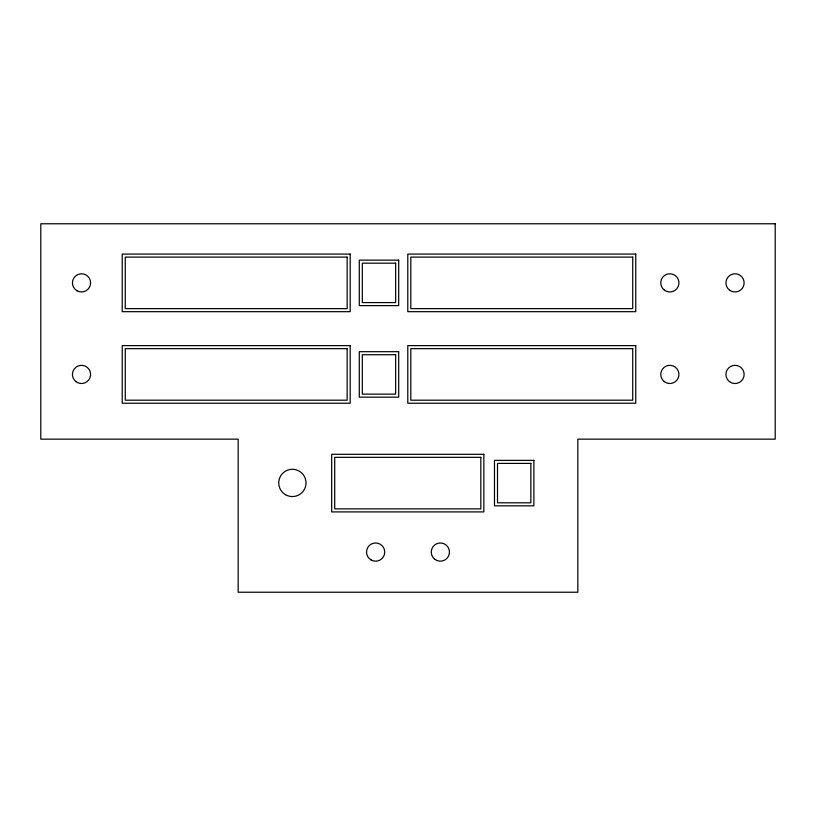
<?xml version="1.0" encoding="UTF-8"?>
<svg xmlns="http://www.w3.org/2000/svg" width="816" height="816" viewBox="0 0 816 816"><rect width="100%" height="100%" fill="white"/><g stroke="black" fill="none" stroke-linecap="round" stroke-linejoin="round"><path stroke-width="1.22" d="M775.2 223.768L40.8 223.768L40.8 439.151L238.16 439.151L238.16 592.232L577.84 592.232L577.84 439.151L775.2 439.151L775.2 223.768M350.186 254.082L122.227 254.082L122.227 311.671L350.186 311.671L350.186 254.082M635.756 254.082L407.786 254.082L407.786 311.671L635.756 311.671L635.756 254.082M347.157 257.111L125.256 257.111L125.256 308.642L347.157 308.642L347.157 257.111M632.726 257.111L410.815 257.111L410.815 308.642L632.726 308.642L632.726 257.111M398.698 260.141L359.285 260.141L359.285 305.612L398.698 305.612L398.698 260.141M395.658 263.17L362.314 263.17L362.314 302.583L395.658 302.583L395.658 263.17M350.186 345.627L122.227 345.627L122.227 403.226L350.186 403.226L350.186 345.627M635.756 345.627L407.786 345.627L407.786 403.226L635.756 403.226L635.756 345.627M347.157 348.656L125.256 348.656L125.256 400.197L347.157 400.197L347.157 348.656M632.726 348.656L410.815 348.656L410.815 400.197L632.726 400.197L632.726 348.656M398.698 351.686L359.285 351.686L359.285 397.168L398.698 397.168L398.698 351.686M395.658 354.725L362.314 354.725L362.314 394.128L395.658 394.128L395.658 354.725M483.857 454.308L331.684 454.308L331.684 511.907L483.857 511.907L483.857 454.308M480.828 457.337L334.713 457.337L334.713 508.868L480.828 508.868L480.828 457.337M533.878 460.367L494.476 460.367L494.476 505.838L533.878 505.838L533.878 460.367M530.849 463.396L497.505 463.396L497.505 502.809L530.849 502.809L530.849 463.396M75.98 381.643A9.098 9.098 0 0 0 90.525 375.615A9.098 9.098 0 0 0 78.03 366.027A9.098 9.098 0 0 0 75.98 381.643M285.559 494.731A13.637 13.637 0 0 0 306.02 482.919A13.637 13.637 0 0 0 285.559 471.107A13.637 13.637 0 0 0 285.559 494.731M664.316 381.643A9.098 9.098 0 0 0 678.871 375.615A9.098 9.098 0 0 0 666.376 366.027A9.098 9.098 0 0 0 664.316 381.643M729.494 290.088A9.098 9.098 0 0 0 744.049 284.06A9.098 9.098 0 0 0 731.554 274.472A9.098 9.098 0 0 0 729.494 290.088M664.316 290.088A9.098 9.098 0 0 0 678.871 284.06A9.098 9.098 0 0 0 666.376 274.472A9.098 9.098 0 0 0 664.316 290.088M730.483 382.306A9.098 9.098 0 0 0 744.131 374.422A9.098 9.098 0 0 0 730.483 366.547A9.098 9.098 0 0 0 730.483 382.306M76.969 290.751A9.098 9.098 0 0 0 90.607 282.877A9.098 9.098 0 0 0 76.969 275.002A9.098 9.098 0 0 0 76.969 290.751M371.096 559.949A9.098 9.098 0 0 0 384.734 552.065A9.098 9.098 0 0 0 371.096 544.19A9.098 9.098 0 0 0 371.096 559.949M434.826 559.286A9.098 9.098 0 0 0 449.381 553.258A9.098 9.098 0 0 0 436.876 543.67A9.098 9.098 0 0 0 434.826 559.286"/></g></svg>
